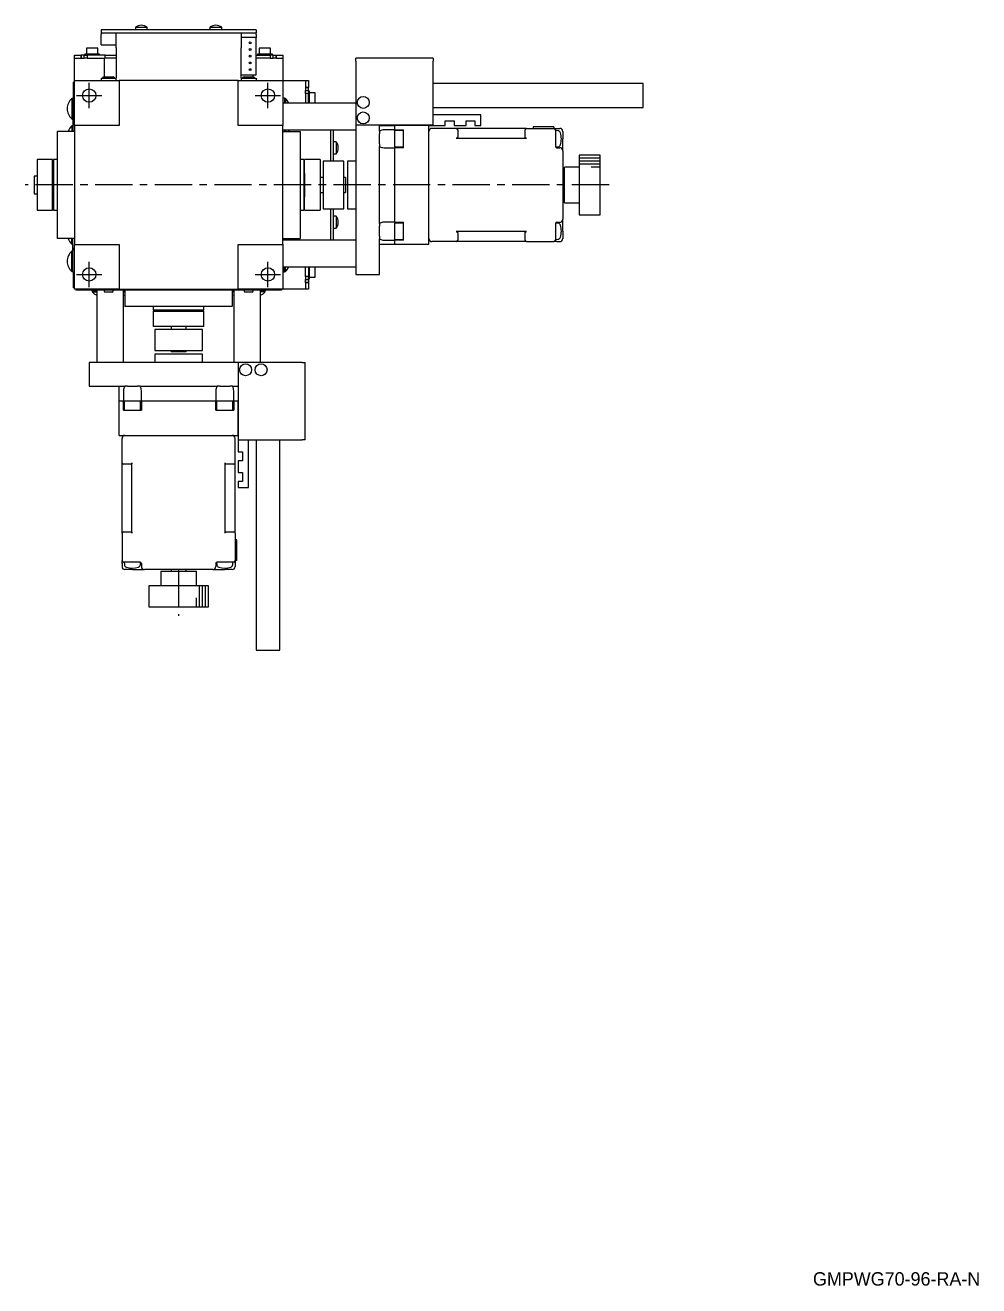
# Model space of a CAD drawing. Extents: x 118 to 837, y 27 to 540.
# Drawn here: x 517.3 to 837.4, y 26.9 to 449.8 of the extents above; entities that cross this region are included whole.
import ezdxf

# ---------------------------------------------------------------- set-up
doc = ezdxf.new("R2010")
doc.units = 0
doc.header["$LTSCALE"] = 10
doc.linetypes.add('CENTER', pattern=[2, 1.25, -0.25, 0.25, -0.25])
for name, color, linetype in [('1', 7, 'CONTINUOUS'), ('11', 7, 'CONTINUOUS'), ('2', 7, 'CONTINUOUS')]:
    doc.layers.add(name, color=color, linetype=linetype)
doc.styles.get("Standard").update_dxf_attribs({"font": 'FG教科書体NT-M'})

msp = doc.modelspace()

# ---------------------------------------------------------------- linework, layer by layer
at = {"layer": '1', "color": 7, "linetype": 'CONTINUOUS'}
for p, q in [((554.250001, 449.097998), (558.250001, 449.097998)), ((554.250001, 449.097998), (554.250001, 448.199999)), ((558.250001, 448.199999), (558.250001, 449.097998)), ((579.250001, 449.097998), (583.250001, 449.097998)), ((579.250001, 449.097998), (579.250001, 448.199999)), ((583.250001, 448.199999), (583.250001, 449.097998)), ((542.750001, 448.199999), (542.750001, 447.199999)), ((594.750001, 448.199999), (542.750001, 448.199999)), ((542.750001, 447.199999), (547.750001, 447.199999)), ((542.750001, 447.199999), (542.750001, 446.699999)), ((542.750001, 443.199999), (542.750001, 446.699999)), ((547.750001, 447.199999), (589.750001, 447.199999)), ((547.750001, 446.622617), (547.750001, 447.199999)), ((547.750001, 442.600923), (547.750001, 446.622617)), ((589.750001, 447.199999), (589.750001, 446.622617)), ((589.750001, 447.199999), (594.750001, 447.199999)), ((589.750001, 446.622617), (589.750001, 442.600923)), ((594.750001, 445.649999), (589.750001, 445.649999)), ((594.750001, 448.199999), (594.750001, 447.199999)), ((594.750001, 446.699999), (594.750001, 447.199999)), ((594.750001, 446.699999), (594.750001, 445.649999)), ((594.750001, 433.149999), (594.750001, 445.649999)), ((533.750001, 438.799999), (533.750001, 439.799999)), ((533.750001, 439.799999), (536.050001, 439.799999)), ((536.050001, 439.799999), (536.050001, 438.799999)), ((537.050001, 439.799999), (536.050001, 439.799999)), ((536.050001, 438.799999), (536.050001, 439.799999)), ((537.050001, 438.799999), (537.050001, 439.799999)), ((537.050001, 439.799999), (538.050001, 439.799999)), ((542.250001, 440.099999), (537.250001, 440.099999)), ((537.250001, 440.099999), (537.250001, 439.799999)), ((539.750001, 442.099999), (537.850001, 442.099999)), ((537.850001, 442.099999), (537.850001, 440.099999)), ((538.050001, 439.799999), (538.050001, 438.799999)), ((539.750001, 439.799999), (538.050001, 439.799999)), ((541.650001, 442.099999), (539.750001, 442.099999)), ((544.050001, 439.799999), (539.750001, 439.799999)), ((541.650001, 440.099999), (541.650001, 442.099999)), ((542.250001, 439.799999), (542.250001, 440.099999)), ((542.750001, 443.199999), (547.750001, 443.199999)), ((544.050001, 438.799999), (544.050001, 439.799999)), ((544.050001, 439.799999), (547.750001, 439.799999)), ((547.750001, 442.178304), (547.750001, 442.600923)), ((547.750001, 442.178304), (547.750001, 432.199999)), ((589.750001, 442.600923), (589.750001, 442.178304)), ((589.750001, 432.199999), (589.750001, 442.178304)), ((594.750001, 439.799999), (597.750001, 439.799999)), ((600.250001, 440.099999), (595.250001, 440.099999)), ((595.250001, 440.099999), (595.250001, 439.799999)), ((597.750001, 442.099999), (595.850001, 442.099999)), ((595.850001, 442.099999), (595.850001, 440.099999)), ((599.650001, 442.099999), (597.750001, 442.099999)), ((597.750001, 439.799999), (599.450001, 439.799999)), ((599.450001, 439.799999), (599.450001, 438.799999)), ((600.450001, 439.799999), (599.450001, 439.799999)), ((599.650001, 440.099999), (599.650001, 442.099999)), ((600.250001, 439.799999), (600.250001, 440.099999)), ((600.450001, 438.799999), (600.450001, 439.799999)), ((600.450001, 439.799999), (601.450001, 439.799999)), ((601.450001, 439.799999), (601.450001, 438.799999)), ((601.450001, 438.799999), (601.450001, 439.799999)), ((601.450001, 439.799999), (603.750001, 439.799999)), ((603.750001, 439.799999), (603.750001, 438.799999)), ((533.750001, 438.799999), (536.050001, 438.799999)), ((533.750001, 431.199999), (533.750001, 438.799999)), ((536.050001, 438.799999), (537.050001, 438.799999)), ((538.050001, 438.799999), (537.050001, 438.799999)), ((538.050001, 438.799999), (543.750001, 438.799999)), ((543.750001, 438.799999), (543.750001, 432.499999)), ((547.750001, 438.799999), (544.050001, 438.799999)), ((599.450001, 438.799999), (594.750001, 438.799999)), ((599.450001, 438.799999), (600.450001, 438.799999)), ((601.450001, 438.799999), (600.450001, 438.799999)), ((601.450001, 438.799999), (603.750001, 438.799999)), ((603.750001, 438.799999), (603.750001, 431.199999)), ((654.250001, 438.699999), (628.250001, 438.699999)), ((628.250001, 437.699999), (628.250001, 438.699999)), ((628.250001, 437.699999), (628.250001, 416.299999)), ((654.250001, 438.699999), (654.250001, 437.699999)), ((654.250001, 416.299999), (654.250001, 437.699999)), ((542.750001, 431.999999), (542.750001, 431.199999)), ((542.750001, 431.999999), (543.750001, 431.999999)), ((543.750001, 432.499999), (543.250001, 432.211324)), ((543.252784, 432.211324), (543.250001, 432.211324)), ((543.250001, 432.211324), (543.250001, 431.999999)), ((547.250001, 432.211324), (543.252784, 432.211324)), ((543.750001, 432.499999), (546.750001, 432.499999)), ((543.750001, 431.999999), (547.750001, 431.999999)), ((547.250001, 432.211324), (546.750001, 432.499999)), ((547.250001, 431.999999), (547.250001, 432.211324)), ((547.750001, 431.220203), (547.750001, 432.199999)), ((589.750001, 433.149999), (594.750001, 433.149999)), ((589.750001, 432.199999), (589.750001, 431.220203)), ((589.750001, 431.999999), (593.750001, 431.999999)), ((590.750001, 432.499999), (590.250001, 432.211324)), ((590.252784, 432.211324), (590.250001, 432.211324)), ((590.250001, 432.211324), (590.250001, 431.999999)), ((594.250001, 432.211324), (590.252784, 432.211324)), ((590.750001, 432.499999), (593.750001, 432.499999)), ((593.750001, 432.499999), (593.750001, 433.149999)), ((594.250001, 432.211324), (593.750001, 432.499999)), ((593.750001, 431.999999), (594.750001, 431.999999)), ((594.250001, 431.999999), (594.250001, 432.211324)), ((594.750001, 431.999999), (594.750001, 431.199999)), ((533.750001, 430.699999), (533.450001, 430.699999)), ((533.450001, 428.699999), (533.450001, 430.699999)), ((533.450001, 425.300004), (533.450001, 428.699999)), ((533.750001, 416.199999), (533.750001, 431.199999)), ((533.750001, 431.199999), (548.750001, 431.199999)), ((543.150001, 431.199999), (543.750001, 431.220203)), ((543.750001, 431.220203), (547.750001, 431.220203)), ((548.750001, 431.199999), (548.750001, 416.199999)), ((588.750001, 431.199999), (548.750001, 431.199999)), ((588.750001, 416.199999), (588.750001, 431.199999)), ((588.750001, 431.199999), (603.750001, 431.199999)), ((589.750001, 431.220203), (593.750001, 431.220203)), ((593.750001, 431.220203), (594.350001, 431.199999)), ((603.750001, 431.199999), (611.350001, 431.199999)), ((603.750001, 431.199999), (603.750001, 416.199999)), ((611.350001, 431.199999), (611.350001, 428.899999)), ((611.350001, 431.199999), (612.350001, 431.199999)), ((612.350001, 428.899999), (611.350001, 428.899999)), ((611.350001, 428.899999), (611.350001, 427.899999)), ((611.350001, 428.899999), (612.350001, 428.899999)), ((611.350001, 427.899999), (612.350001, 427.899999)), ((611.350001, 426.899999), (611.350001, 427.899999)), ((612.350001, 431.199999), (612.350001, 428.899999)), ((612.350001, 427.899999), (612.350001, 428.899999)), ((612.350001, 427.899999), (612.350001, 426.899999)), ((612.650001, 427.699999), (612.350001, 427.699999)), ((612.650001, 423.699999), (612.650001, 427.699999)), ((614.650001, 427.099999), (612.650001, 427.099999)), ((614.650001, 425.199999), (614.650001, 427.099999)), ((724.749999, 430.199999), (654.250001, 430.199999)), ((724.749999, 422.199999), (724.749999, 430.199999)), ((532.907388, 425.249998), (532.907388, 421.799998)), ((533.250002, 425.249998), (532.907388, 425.249998)), ((533.250002, 425.300004), (533.250002, 421.800004)), ((533.750002, 425.300004), (533.250002, 425.300004)), ((604.25, 425.300004), (603.75, 425.300004)), ((628.250001, 423.699999), (603.750001, 423.699999)), ((604.25, 425.300004), (604.25, 423.699999)), ((604.592614, 425.249998), (604.25, 425.249998)), ((604.592614, 425.249998), (604.592614, 423.699999)), ((612.350001, 426.899999), (611.350001, 426.899999)), ((611.350001, 426.899999), (611.350001, 423.699999)), ((612.350001, 425.199999), (612.350001, 426.899999)), ((612.350001, 423.699999), (612.350001, 425.199999)), ((614.650001, 423.699999), (614.650001, 425.199999)), ((532.907388, 421.799998), (532.907388, 418.349998)), ((533.250002, 421.800004), (533.250002, 418.800004)), ((533.250002, 418.800004), (533.250002, 417.800004)), ((654.250001, 422.199999), (724.749999, 422.199999)), ((670.250001, 419.699999), (654.250001, 419.699999)), ((670.250001, 416.199999), (670.250001, 419.699999)), ((532.907388, 418.349998), (533.250002, 418.349998)), ((532.907388, 416.049998), (532.907388, 414.199999)), ((533.250002, 416.049998), (532.907388, 416.049998)), ((533.100001, 418.199999), (533.200001, 418.199999)), ((533.250002, 417.800004), (533.750001, 417.800004)), ((533.250002, 417.800004), (533.250002, 417.500004)), ((533.750002, 417.500004), (533.250002, 417.500004)), ((533.250002, 417.500004), (533.250002, 416.500004)), ((533.250002, 416.500004), (533.250002, 414.199999)), ((548.750001, 416.199999), (533.750001, 416.199999)), ((533.750001, 416.199999), (533.750001, 376.199999)), ((603.750001, 416.199999), (588.750001, 416.199999)), ((603.750001, 376.199999), (603.750001, 416.199999)), ((603.750001, 414.699999), (628.250001, 414.699999)), ((604.25, 414.699999), (604.25, 414.199999)), ((604.592614, 414.699999), (604.592614, 414.199999)), ((619.750001, 414.699999), (619.750001, 404.199999)), ((620.750001, 404.199999), (620.750001, 414.699999)), ((654.250001, 416.299999), (628.250001, 416.299999)), ((628.250001, 416.299999), (628.250001, 366.199999)), ((636.250001, 416.199999), (636.250001, 416.299999)), ((636.250001, 414.298075), (636.250001, 416.199999)), ((636.250001, 416.199999), (641.250001, 416.199999)), ((641.250001, 414.699999), (637.750001, 414.699999)), ((641.250001, 416.199999), (641.250001, 414.699999)), ((652.750001, 416.199999), (641.250001, 416.199999)), ((641.250001, 414.699999), (644.250001, 414.699999)), ((641.250001, 414.449999), (641.250001, 408.949999)), ((644.250001, 414.449999), (641.250001, 414.449999)), ((642.250001, 416.199999), (642.250001, 416.299999)), ((644.250001, 408.699999), (644.250001, 414.699999)), ((652.750001, 376.199999), (652.750001, 416.199999)), ((652.750001, 416.199999), (658.250001, 416.199999)), ((661.950001, 415.199999), (653.750001, 415.199999)), ((658.250001, 417.699999), (661.250001, 417.699999)), ((658.250001, 416.199999), (658.250001, 417.699999)), ((661.250001, 417.699999), (661.250001, 416.199999)), ((661.250001, 416.199999), (665.250001, 416.199999)), ((685.550001, 415.199999), (661.950001, 415.199999)), ((662.450001, 414.699999), (662.450001, 413.199999)), ((665.250001, 417.699999), (668.250001, 417.699999)), ((665.250001, 416.199999), (665.250001, 417.699999)), ((668.250001, 417.699999), (668.250001, 416.199999)), ((668.250001, 416.199999), (670.250001, 416.199999)), ((685.050001, 413.199999), (685.050001, 414.699999)), ((685.550001, 415.199999), (694.750001, 415.199999)), ((687.750001, 415.699999), (687.750001, 415.199999)), ((694.750001, 415.699999), (687.750001, 415.699999)), ((694.750001, 415.699999), (694.750001, 415.199999)), ((694.750001, 415.199999), (695.750001, 415.199999)), ((695.250001, 414.699999), (695.250001, 413.199999)), ((696.053725, 414.407878), (695.250001, 414.449999)), ((695.750001, 415.199999), (696.750001, 415.199999)), ((533.750001, 414.199999), (527.950001, 414.199999)), ((527.950001, 414.199999), (527.950001, 378.199999)), ((603.750001, 414.199999), (609.550001, 414.199999)), ((609.550001, 414.199999), (609.550001, 378.199999)), ((621.648, 410.699999), (620.750001, 410.699999)), ((621.648, 410.699999), (621.648, 406.699999)), ((636.250001, 414.298075), (636.250001, 413.358311)), ((636.250001, 410.041687), (636.250001, 413.358311)), ((661.974535, 411.848834), (661.950001, 411.848231)), ((685.550001, 411.848231), (661.950001, 411.848231)), ((661.99901, 411.850639), (661.974535, 411.848834)), ((662.023366, 411.853643), (661.99901, 411.850639)), ((662.047546, 411.857839), (662.023366, 411.853643)), ((662.071491, 411.863216), (662.047546, 411.857839)), ((662.095143, 411.869761), (662.071491, 411.863216)), ((662.118446, 411.877459), (662.095143, 411.869761)), ((662.141343, 411.886292), (662.118446, 411.877459)), ((662.163779, 411.896237), (662.141343, 411.886292)), ((662.185699, 411.907271), (662.163779, 411.896237)), ((662.207052, 411.919367), (662.185699, 411.907271)), ((662.227786, 411.932496), (662.207052, 411.919367)), ((662.247851, 411.946628), (662.227786, 411.932496)), ((662.267198, 411.961726), (662.247851, 411.946628)), ((662.285781, 411.977756), (662.267198, 411.961726)), ((662.303554, 411.994678), (662.285781, 411.977756)), ((662.320477, 412.012452), (662.303554, 411.994678)), ((662.336506, 412.031035), (662.320477, 412.012452)), ((662.351605, 412.050382), (662.336506, 412.031035)), ((662.365736, 412.070446), (662.351605, 412.050382)), ((662.378865, 412.09118), (662.365736, 412.070446)), ((662.390962, 412.112533), (662.378865, 412.09118)), ((662.401996, 412.134454), (662.390962, 412.112533)), ((662.411941, 412.15689), (662.401996, 412.134454)), ((662.420773, 412.179786), (662.411941, 412.15689)), ((662.428471, 412.203089), (662.420773, 412.179786)), ((662.435017, 412.226741), (662.428471, 412.203089)), ((662.440394, 412.250686), (662.435017, 412.226741)), ((662.444589, 412.274866), (662.440394, 412.250686)), ((662.447593, 412.299223), (662.444589, 412.274866)), ((662.449399, 412.323697), (662.447593, 412.299223)), ((662.450001, 412.348231), (662.449399, 412.323697)), ((662.450001, 413.199999), (662.450001, 412.348231)), ((685.050001, 412.348231), (685.050001, 413.199999)), ((685.050603, 412.323697), (685.050001, 412.348231)), ((685.052409, 412.299223), (685.050603, 412.323697)), ((685.055413, 412.274866), (685.052409, 412.299223)), ((685.059608, 412.250686), (685.055413, 412.274866)), ((685.064985, 412.226741), (685.059608, 412.250686)), ((685.071531, 412.203089), (685.064985, 412.226741)), ((685.079229, 412.179786), (685.071531, 412.203089)), ((685.088061, 412.15689), (685.079229, 412.179786)), ((685.098006, 412.134454), (685.088061, 412.15689)), ((685.10904, 412.112533), (685.098006, 412.134454)), ((685.121137, 412.09118), (685.10904, 412.112533)), ((685.134266, 412.070446), (685.121137, 412.09118)), ((685.148397, 412.050382), (685.134266, 412.070446)), ((685.163496, 412.031035), (685.148397, 412.050382)), ((685.179525, 412.012452), (685.163496, 412.031035)), ((685.196448, 411.994678), (685.179525, 412.012452)), ((685.214222, 411.977756), (685.196448, 411.994678)), ((685.232804, 411.961726), (685.214222, 411.977756)), ((685.252151, 411.946628), (685.232804, 411.961726)), ((685.272216, 411.932496), (685.252151, 411.946628)), ((685.29295, 411.919367), (685.272216, 411.932496)), ((685.314303, 411.907271), (685.29295, 411.919367)), ((685.336223, 411.896237), (685.314303, 411.907271)), ((685.358659, 411.886292), (685.336223, 411.896237)), ((685.381556, 411.877459), (685.358659, 411.886292)), ((685.404859, 411.869761), (685.381556, 411.877459)), ((685.428511, 411.863216), (685.404859, 411.869761)), ((685.452456, 411.857839), (685.428511, 411.863216)), ((685.476636, 411.853643), (685.452456, 411.857839)), ((685.500992, 411.850639), (685.476636, 411.853643)), ((685.525467, 411.848834), (685.500992, 411.850639)), ((685.550001, 411.848231), (685.525467, 411.848834)), ((695.250001, 413.199999), (695.250001, 409.114213)), ((697.750001, 414.199999), (697.750001, 411.699999)), ((697.750001, 407.699999), (697.750001, 411.699999)), ((620.750001, 406.699999), (621.648, 406.699999)), ((636.250001, 410.041687), (636.250001, 409.101923)), ((636.250001, 383.298075), (636.250001, 409.101923)), ((637.750001, 408.699999), (641.250001, 408.699999)), ((641.250001, 408.949999), (644.250001, 408.949999)), ((641.250001, 408.699999), (641.250001, 383.699999)), ((644.250001, 408.699999), (641.250001, 408.699999)), ((695.315038, 408.953407), (696.053725, 408.99212)), ((695.750001, 408.699999), (696.750001, 408.699999)), ((697.750001, 407.699999), (697.750001, 384.699999)), ((703.250001, 406.199999), (703.250001, 396.199999)), ((710.250001, 406.199999), (703.250001, 406.199999)), ((710.250001, 396.199999), (710.250001, 406.199999)), ((521.250001, 404.699999), (521.250001, 387.699999)), ((526.450001, 404.699999), (521.250001, 404.699999)), ((526.450001, 387.699999), (526.450001, 404.699999)), ((526.450001, 400.149999), (526.450001, 404.699999)), ((526.750001, 404.699999), (526.750001, 387.699999)), ((527.950001, 404.699999), (526.750001, 404.699999)), ((610.750001, 404.699999), (609.550001, 404.699999)), ((610.750001, 404.699999), (610.750001, 387.699999)), ((611.050001, 400.149999), (611.050001, 404.699999)), ((611.050001, 387.699999), (611.050001, 404.699999)), ((616.250001, 404.699999), (611.050001, 404.699999)), ((616.250001, 404.699999), (616.250001, 387.699999)), ((617.250001, 404.199999), (617.250001, 388.199999)), ((624.250001, 404.199999), (617.250001, 404.199999)), ((624.250001, 388.199999), (624.250001, 404.199999)), ((625.500001, 404.199999), (625.500001, 388.199999)), ((628.250001, 404.199999), (625.500001, 404.199999)), ((698.250001, 396.199999), (698.250001, 402.199999)), ((703.250001, 402.199999), (698.250001, 402.199999)), ((520.250001, 399.199999), (520.250001, 393.199999)), ((520.250001, 399.199999), (520.250001, 398.824999)), ((521.250001, 399.199999), (520.250001, 399.199999)), ((526.450001, 399.199994), (526.450001, 400.149999)), ((526.450001, 400.149999), (526.450001, 392.249999)), ((526.750001, 400.149999), (526.450001, 400.149999)), ((611.050001, 400.149999), (610.750001, 400.149999)), ((611.050001, 399.199994), (611.050001, 400.149999)), ((611.050001, 400.149999), (611.050001, 392.249999)), ((617.250001, 398.699999), (616.250001, 398.699999)), ((624.750001, 398.699999), (624.250001, 398.699999)), ((624.750001, 398.699999), (624.750001, 393.699999)), ((698.250001, 398.699999), (697.750001, 398.699999)), ((520.250001, 393.574999), (520.250001, 393.199999)), ((616.250001, 393.699999), (617.250001, 393.699999)), ((624.250001, 393.699999), (624.750001, 393.699999)), ((697.750001, 393.699999), (698.250001, 393.699999)), ((698.250001, 390.199999), (698.250001, 396.199999)), ((703.250001, 396.199999), (703.250001, 386.199999)), ((710.250001, 386.199999), (710.250001, 396.199999)), ((520.250001, 393.199999), (521.250001, 393.199999)), ((526.450001, 392.249999), (526.450001, 393.200004)), ((526.450001, 387.699999), (526.450001, 392.249999)), ((526.450001, 392.249999), (526.750001, 392.249999)), ((610.750001, 392.249999), (611.050001, 392.249999)), ((611.050001, 392.249999), (611.050001, 393.200004)), ((611.050001, 387.699999), (611.050001, 392.249999)), ((698.250001, 390.199999), (703.250001, 390.199999)), ((521.250001, 387.699999), (526.450001, 387.699999)), ((526.750001, 387.699999), (527.950001, 387.699999)), ((609.550001, 387.699999), (610.750001, 387.699999)), ((611.050001, 387.699999), (616.250001, 387.699999)), ((617.250001, 388.199999), (624.250001, 388.199999)), ((619.750001, 388.199999), (619.750001, 377.699999)), ((620.750001, 377.699999), (620.750001, 388.199999)), ((621.648, 385.699999), (620.750001, 385.699999)), ((621.648, 385.699999), (621.648, 381.699999)), ((625.500001, 388.199999), (628.250001, 388.199999)), ((703.250001, 386.199999), (710.250001, 386.199999)), ((620.750001, 381.699999), (621.648, 381.699999)), ((636.250001, 383.298075), (636.250001, 382.358311)), ((636.250001, 379.041687), (636.250001, 382.358311)), ((641.250001, 383.699999), (637.750001, 383.699999)), ((641.250001, 383.699999), (644.250001, 383.699999)), ((641.250001, 383.449999), (641.250001, 377.949999)), ((644.250001, 383.449999), (641.250001, 383.449999)), ((644.250001, 377.699999), (644.250001, 383.699999)), ((695.250001, 383.285785), (695.250001, 379.199999)), ((696.053725, 383.407878), (695.315038, 383.446591)), ((695.750001, 383.699999), (696.750001, 383.699999)), ((697.750001, 380.699999), (697.750001, 384.699999)), ((697.750001, 380.699999), (697.750001, 378.199999)), ((533.750001, 378.199999), (527.950001, 378.199999)), ((532.907388, 376.350001), (532.907388, 378.199999)), ((533.250002, 375.899994), (533.250002, 378.199999)), ((603.750001, 378.199999), (609.550001, 378.199999)), ((628.250001, 377.699999), (603.750001, 377.699999)), ((604.25, 377.699999), (604.25, 378.199999)), ((604.592614, 377.699999), (604.592614, 378.199999)), ((636.250001, 379.041687), (636.250001, 378.101923)), ((636.250001, 376.199999), (636.250001, 378.101923)), ((637.750001, 377.699999), (641.250001, 377.699999)), ((641.250001, 377.949999), (644.250001, 377.949999)), ((641.250001, 377.699999), (641.250001, 376.199999)), ((644.250001, 377.699999), (641.250001, 377.699999)), ((661.950001, 377.199999), (653.750001, 377.199999)), ((685.550001, 380.551767), (661.950001, 380.551767)), ((661.950001, 380.551767), (661.974535, 380.551164)), ((685.550001, 377.199999), (661.950001, 377.199999)), ((661.974535, 380.551164), (661.99901, 380.549359)), ((661.99901, 380.549359), (662.023366, 380.546355)), ((662.023366, 380.546355), (662.047546, 380.542159)), ((662.047546, 380.542159), (662.071491, 380.536782)), ((662.071491, 380.536782), (662.095143, 380.530237)), ((662.095143, 380.530237), (662.118446, 380.522539)), ((662.118446, 380.522539), (662.141343, 380.513707)), ((662.141343, 380.513707), (662.163779, 380.503761)), ((662.163779, 380.503761), (662.185699, 380.492727)), ((662.185699, 380.492727), (662.207052, 380.480631)), ((662.207052, 380.480631), (662.227786, 380.467502)), ((662.227786, 380.467502), (662.247851, 380.453371)), ((662.247851, 380.453371), (662.267198, 380.438272)), ((662.267198, 380.438272), (662.285781, 380.422242)), ((662.285781, 380.422242), (662.303554, 380.40532)), ((662.303554, 380.40532), (662.320477, 380.387546)), ((662.320477, 380.387546), (662.336506, 380.368963)), ((662.336506, 380.368963), (662.351605, 380.349616)), ((662.351605, 380.349616), (662.365736, 380.329552)), ((662.365736, 380.329552), (662.378865, 380.308818)), ((662.378865, 380.308818), (662.390962, 380.287465)), ((662.390962, 380.287465), (662.401996, 380.265544)), ((662.401996, 380.265544), (662.411941, 380.243108)), ((662.411941, 380.243108), (662.420773, 380.220212)), ((662.420773, 380.220212), (662.428471, 380.196909)), ((662.428471, 380.196909), (662.435017, 380.173257)), ((662.435017, 380.173257), (662.440394, 380.149312)), ((662.440394, 380.149312), (662.444589, 380.125132)), ((662.444589, 380.125132), (662.447593, 380.100775)), ((662.447593, 380.100775), (662.449399, 380.076301)), ((662.449399, 380.076301), (662.450001, 380.051767)), ((662.450001, 380.051767), (662.450001, 379.199999)), ((662.450001, 379.199999), (662.450001, 377.699999)), ((685.050001, 380.051767), (685.050603, 380.076301)), ((685.050001, 379.199999), (685.050001, 380.051767)), ((685.050001, 377.699999), (685.050001, 379.199999)), ((685.050603, 380.076301), (685.052409, 380.100775)), ((685.052409, 380.100775), (685.055413, 380.125132)), ((685.055413, 380.125132), (685.059608, 380.149312)), ((685.059608, 380.149312), (685.064985, 380.173257)), ((685.064985, 380.173257), (685.071531, 380.196909)), ((685.071531, 380.196909), (685.079229, 380.220212)), ((685.079229, 380.220212), (685.088061, 380.243108)), ((685.088061, 380.243108), (685.098006, 380.265544)), ((685.098006, 380.265544), (685.10904, 380.287465)), ((685.10904, 380.287465), (685.121137, 380.308818)), ((685.121137, 380.308818), (685.134266, 380.329552)), ((685.134266, 380.329552), (685.148397, 380.349616)), ((685.148397, 380.349616), (685.163496, 380.368963)), ((685.163496, 380.368963), (685.179525, 380.387546)), ((685.179525, 380.387546), (685.196448, 380.40532)), ((685.196448, 380.40532), (685.214222, 380.422242)), ((685.214222, 380.422242), (685.232804, 380.438272)), ((685.232804, 380.438272), (685.252151, 380.453371)), ((685.252151, 380.453371), (685.272216, 380.467502)), ((685.272216, 380.467502), (685.29295, 380.480631)), ((685.29295, 380.480631), (685.314303, 380.492727)), ((685.314303, 380.492727), (685.336223, 380.503761)), ((685.336223, 380.503761), (685.358659, 380.513707)), ((685.358659, 380.513707), (685.381556, 380.522539)), ((685.381556, 380.522539), (685.404859, 380.530237)), ((685.404859, 380.530237), (685.428511, 380.536782)), ((685.428511, 380.536782), (685.452456, 380.542159)), ((685.452456, 380.542159), (685.476636, 380.546355)), ((685.476636, 380.546355), (685.500992, 380.549359)), ((685.500992, 380.549359), (685.525467, 380.551164)), ((685.525467, 380.551164), (685.550001, 380.551767)), ((685.550001, 377.199999), (694.750001, 377.199999)), ((695.750001, 377.199999), (694.750001, 377.199999)), ((695.250001, 379.199999), (695.250001, 377.699999)), ((695.250001, 377.949999), (696.053725, 377.99212)), ((695.750001, 377.199999), (696.750001, 377.199999)), ((532.907388, 376.350001), (533.250002, 376.350001)), ((532.907388, 370.600001), (532.907388, 374.050001)), ((533.250002, 374.050001), (532.907388, 374.050001)), ((533.200001, 374.199999), (533.100001, 374.199999)), ((533.250002, 374.899994), (533.250002, 375.899994)), ((533.250002, 374.599994), (533.250002, 374.899994)), ((533.750002, 374.899994), (533.250002, 374.899994)), ((533.250002, 373.599994), (533.250002, 374.599994)), ((533.250002, 374.599994), (533.750002, 374.599994)), ((533.250002, 370.599994), (533.250002, 373.599994)), ((533.750001, 361.199999), (533.750001, 376.199999)), ((533.750001, 376.199999), (548.750001, 376.199999)), ((548.750001, 376.199999), (548.750001, 361.199999)), ((588.750001, 361.199999), (588.750001, 376.199999)), ((588.750001, 376.199999), (603.750001, 376.199999)), ((603.750001, 376.199999), (603.750001, 361.199999)), ((641.250001, 376.199999), (636.250001, 376.199999)), ((636.250001, 366.199999), (636.250001, 376.199999)), ((652.750001, 376.199999), (641.250001, 376.199999)), ((532.907388, 367.150001), (532.907388, 370.600001)), ((533.250002, 367.099994), (533.250002, 370.599994)), ((603.750001, 368.699999), (628.250001, 368.699999)), ((604.25, 367.099994), (604.25, 368.699999)), ((604.592614, 367.150001), (604.592614, 368.699999)), ((611.350001, 365.499999), (611.350001, 368.699999)), ((612.350001, 368.699999), (612.350001, 367.199999)), ((612.650001, 364.699999), (612.650001, 368.699999)), ((614.650001, 367.199999), (614.650001, 368.699999)), ((532.907388, 367.150001), (533.250002, 367.150001)), ((533.250002, 367.099994), (533.750002, 367.099994)), ((533.450001, 363.699999), (533.450001, 367.099994)), ((533.450001, 361.699999), (533.450001, 363.699999)), ((603.75, 367.099994), (604.25, 367.099994)), ((604.25, 367.150001), (604.592614, 367.150001)), ((612.350001, 365.499999), (611.350001, 365.499999)), ((611.350001, 365.499999), (611.350001, 364.499999)), ((611.350001, 364.499999), (612.350001, 364.499999)), ((611.350001, 363.499999), (611.350001, 364.499999)), ((612.350001, 367.199999), (612.350001, 365.499999)), ((612.350001, 364.499999), (612.350001, 365.499999)), ((612.350001, 364.699999), (612.650001, 364.699999)), ((612.350001, 364.499999), (612.350001, 363.499999)), ((612.650001, 365.299999), (614.650001, 365.299999)), ((614.650001, 365.299999), (614.650001, 367.199999)), ((628.250001, 366.199999), (636.250001, 366.199999)), ((533.750001, 361.699999), (533.450001, 361.699999)), ((548.750001, 361.199999), (533.750001, 361.199999)), ((534.250001, 361.199999), (534.250001, 360.899999)), ((536.250001, 360.899999), (534.250001, 360.899999)), ((601.250001, 360.899999), (536.250001, 360.899999)), ((539.649996, 360.899999), (539.649996, 360.7)), ((539.649996, 360.7), (541.250001, 360.7)), ((539.7, 360.7), (539.7, 360.357386)), ((539.7, 360.357386), (541.250001, 360.357386)), ((541.250001, 360.899999), (541.250001, 336.699999)), ((543.750001, 360.649999), (543.750001, 360.549999)), ((546.500001, 360.299999), (544.000001, 360.299999)), ((544.006127, 360.299999), (544.000001, 360.299999)), ((546.500001, 360.299999), (544.006127, 360.299999)), ((546.750001, 360.549999), (546.750001, 360.649999)), ((548.750001, 361.199999), (588.750001, 361.199999)), ((550.250001, 336.699999), (550.250001, 360.899999)), ((550.250001, 360.7), (550.750001, 360.7)), ((550.250001, 360.357386), (550.750001, 360.357386)), ((550.750001, 360.899999), (550.750001, 355.399999)), ((586.750001, 360.899999), (586.750001, 355.399999)), ((587.250001, 360.7), (586.750001, 360.7)), ((587.250001, 360.357386), (586.750001, 360.357386)), ((587.250001, 360.899999), (587.250001, 336.699999)), ((603.750001, 361.199999), (588.750001, 361.199999)), ((590.750001, 360.649999), (590.750001, 360.549999)), ((593.500001, 360.299999), (591.000001, 360.299999)), ((591.006127, 360.299999), (591.000001, 360.299999)), ((593.500001, 360.299999), (591.006127, 360.299999)), ((593.750001, 360.549999), (593.750001, 360.649999)), ((596.250001, 336.699999), (596.250001, 360.899999)), ((597.850006, 360.7), (596.250001, 360.7)), ((597.800002, 360.357386), (596.250001, 360.357386)), ((597.800002, 360.357386), (597.800002, 360.7)), ((597.850006, 360.7), (597.850006, 360.899999)), ((603.250001, 360.899999), (601.250001, 360.899999)), ((603.250001, 361.199999), (603.250001, 360.899999)), ((611.350001, 361.199999), (603.750001, 361.199999)), ((612.350001, 363.499999), (611.350001, 363.499999)), ((611.350001, 363.499999), (612.350001, 363.499999)), ((611.350001, 363.499999), (611.350001, 361.199999)), ((612.350001, 361.199999), (611.350001, 361.199999)), ((612.350001, 363.499999), (612.350001, 361.199999)), ((586.750001, 355.399999), (550.750001, 355.399999)), ((560.250001, 355.399999), (560.250001, 354.199999)), ((577.250001, 354.199999), (577.250001, 355.399999)), ((577.250001, 354.199999), (560.250001, 354.199999)), ((560.250001, 353.899999), (564.800001, 353.899999)), ((560.250001, 353.899999), (577.250001, 353.899999)), ((560.250001, 353.899999), (560.250001, 348.699999)), ((564.800001, 354.199999), (564.800001, 353.899999)), ((564.800001, 353.899999), (565.750006, 353.899999)), ((572.700001, 353.899999), (564.800001, 353.899999)), ((571.749996, 353.899999), (572.700001, 353.899999)), ((572.700001, 353.899999), (572.700001, 354.199999)), ((572.700001, 353.899999), (577.250001, 353.899999)), ((577.250001, 348.699999), (577.250001, 353.899999)), ((577.250001, 348.699999), (560.250001, 348.699999)), ((576.750001, 347.699999), (560.750001, 347.699999)), ((560.750001, 347.699999), (560.750001, 340.699999)), ((566.250001, 348.699999), (566.250001, 347.699999)), ((571.250001, 347.699999), (571.250001, 348.699999)), ((576.750001, 340.699999), (576.750001, 347.699999)), ((560.750001, 340.699999), (576.750001, 340.699999)), ((576.750001, 339.449999), (560.750001, 339.449999)), ((560.750001, 339.449999), (560.750001, 336.699999)), ((566.250001, 340.699999), (566.250001, 340.199999)), ((571.250001, 340.199999), (566.250001, 340.199999)), ((571.250001, 340.199999), (571.250001, 340.699999)), ((576.750001, 336.699999), (576.750001, 339.449999)), ((538.750001, 336.699999), (538.750001, 328.699999)), ((588.850001, 336.699999), (538.750001, 336.699999)), ((588.850001, 310.699999), (588.850001, 336.699999)), ((610.250001, 336.699999), (588.850001, 336.699999)), ((610.250001, 336.699999), (611.250001, 336.699999)), ((611.250001, 310.699999), (611.250001, 336.699999)), ((538.750001, 328.699999), (548.750001, 328.699999)), ((548.750001, 328.699999), (550.651925, 328.699999)), ((548.750001, 323.699999), (548.750001, 328.699999)), ((550.250001, 327.199999), (550.250001, 323.699999)), ((551.591689, 328.699999), (550.651925, 328.699999)), ((551.591689, 328.699999), (554.908313, 328.699999)), ((555.848077, 328.699999), (554.908313, 328.699999)), ((555.848077, 328.699999), (581.651925, 328.699999)), ((556.250001, 323.699999), (556.250001, 327.199999)), ((581.250001, 327.199999), (581.250001, 323.699999)), ((582.591689, 328.699999), (581.651925, 328.699999)), ((582.591689, 328.699999), (585.908313, 328.699999)), ((586.848077, 328.699999), (585.908313, 328.699999)), ((586.848077, 328.699999), (588.750001, 328.699999)), ((587.250001, 323.699999), (587.250001, 327.199999)), ((588.750001, 328.699999), (588.750001, 323.699999)), ((588.750001, 328.699999), (588.850001, 328.699999)), ((550.250001, 323.699999), (548.750001, 323.699999)), ((548.750001, 312.199999), (548.750001, 323.699999)), ((550.250001, 320.699999), (550.250001, 323.699999)), ((556.000001, 323.699999), (550.500001, 323.699999)), ((550.500001, 323.699999), (550.500001, 320.699999)), ((556.000001, 320.699999), (556.000001, 323.699999)), ((556.250001, 323.699999), (556.250001, 320.699999)), ((581.250001, 323.699999), (556.250001, 323.699999)), ((581.250001, 320.699999), (581.250001, 323.699999)), ((587.000001, 323.699999), (581.500001, 323.699999)), ((581.500001, 323.699999), (581.500001, 320.699999)), ((587.000001, 320.699999), (587.000001, 323.699999)), ((587.250001, 323.699999), (587.250001, 320.699999)), ((588.750001, 323.699999), (587.250001, 323.699999)), ((588.750001, 312.199999), (588.750001, 323.699999)), ((588.750001, 322.699999), (588.850001, 322.699999)), ((550.250001, 320.699999), (556.250001, 320.699999)), ((581.250001, 320.699999), (587.250001, 320.699999)), ((548.750001, 312.199999), (588.750001, 312.199999)), ((549.750001, 302.999999), (549.750001, 311.199999)), ((587.750001, 302.999999), (587.750001, 311.199999)), ((588.750001, 312.199999), (588.750001, 306.699999)), ((588.850001, 310.699999), (610.250001, 310.699999)), ((592.250001, 294.699999), (592.250001, 310.699999)), ((594.750001, 310.699999), (594.750001, 240.200001)), ((602.750001, 240.200001), (602.750001, 310.699999)), ((611.250001, 310.699999), (610.250001, 310.699999)), ((588.750001, 306.699999), (590.250001, 306.699999)), ((590.250001, 306.699999), (590.250001, 303.699999)), ((549.750001, 279.399999), (549.750001, 302.999999)), ((551.750001, 302.499999), (550.250001, 302.499999)), ((552.601769, 302.499999), (551.750001, 302.499999)), ((552.626303, 302.500601), (552.601769, 302.499999)), ((552.650777, 302.502407), (552.626303, 302.500601)), ((552.675134, 302.505411), (552.650777, 302.502407)), ((552.699314, 302.509606), (552.675134, 302.505411)), ((552.723259, 302.514983), (552.699314, 302.509606)), ((552.746911, 302.521529), (552.723259, 302.514983)), ((552.770214, 302.529227), (552.746911, 302.521529)), ((552.79311, 302.538059), (552.770214, 302.529227)), ((552.815546, 302.548004), (552.79311, 302.538059)), ((552.837467, 302.559038), (552.815546, 302.548004)), ((552.85882, 302.571135), (552.837467, 302.559038)), ((552.879554, 302.584264), (552.85882, 302.571135)), ((552.899618, 302.598395), (552.879554, 302.584264)), ((552.918965, 302.613494), (552.899618, 302.598395)), ((552.937548, 302.629523), (552.918965, 302.613494)), ((552.955322, 302.646446), (552.937548, 302.629523)), ((552.972244, 302.66422), (552.955322, 302.646446)), ((552.988274, 302.682802), (552.972244, 302.66422)), ((553.003373, 302.702149), (552.988274, 302.682802)), ((553.017504, 302.722214), (553.003373, 302.702149)), ((553.030633, 302.742948), (553.017504, 302.722214)), ((553.042729, 302.764301), (553.030633, 302.742948)), ((553.053763, 302.786221), (553.042729, 302.764301)), ((553.063709, 302.808657), (553.053763, 302.786221)), ((553.072541, 302.831554), (553.063709, 302.808657)), ((553.080239, 302.854857), (553.072541, 302.831554)), ((553.086784, 302.878509), (553.080239, 302.854857)), ((553.092161, 302.902454), (553.086784, 302.878509)), ((553.096357, 302.926634), (553.092161, 302.902454)), ((553.099361, 302.95099), (553.096357, 302.926634)), ((553.101166, 302.975465), (553.099361, 302.95099)), ((553.101769, 302.999999), (553.101166, 302.975465)), ((553.101769, 279.399999), (553.101769, 302.999999)), ((584.398233, 279.399999), (584.398233, 302.999999)), ((584.398836, 302.975465), (584.398233, 302.999999)), ((584.400641, 302.95099), (584.398836, 302.975465)), ((584.403645, 302.926634), (584.400641, 302.95099)), ((584.407841, 302.902454), (584.403645, 302.926634)), ((584.413218, 302.878509), (584.407841, 302.902454)), ((584.419763, 302.854857), (584.413218, 302.878509)), ((584.427461, 302.831554), (584.419763, 302.854857)), ((584.436294, 302.808657), (584.427461, 302.831554)), ((584.446239, 302.786221), (584.436294, 302.808657)), ((584.457273, 302.764301), (584.446239, 302.786221)), ((584.469369, 302.742948), (584.457273, 302.764301)), ((584.482499, 302.722214), (584.469369, 302.742948)), ((584.49663, 302.702149), (584.482499, 302.722214)), ((584.511728, 302.682802), (584.49663, 302.702149)), ((584.527758, 302.66422), (584.511728, 302.682802)), ((584.54468, 302.646446), (584.527758, 302.66422)), ((584.562454, 302.629523), (584.54468, 302.646446)), ((584.581037, 302.613494), (584.562454, 302.629523)), ((584.600384, 302.598395), (584.581037, 302.613494)), ((584.620448, 302.584264), (584.600384, 302.598395)), ((584.641182, 302.571135), (584.620448, 302.584264)), ((584.662535, 302.559038), (584.641182, 302.571135)), ((584.684456, 302.548004), (584.662535, 302.559038)), ((584.706892, 302.538059), (584.684456, 302.548004)), ((584.729788, 302.529227), (584.706892, 302.538059)), ((584.753091, 302.521529), (584.729788, 302.529227)), ((584.776743, 302.514983), (584.753091, 302.521529)), ((584.800688, 302.509606), (584.776743, 302.514983)), ((584.824868, 302.505411), (584.800688, 302.509606)), ((584.849225, 302.502407), (584.824868, 302.505411)), ((584.873699, 302.500601), (584.849225, 302.502407)), ((584.898233, 302.499999), (584.873699, 302.500601)), ((585.750001, 302.499999), (584.898233, 302.499999)), ((587.250001, 302.499999), (585.750001, 302.499999)), ((587.750001, 279.399999), (587.750001, 302.999999)), ((588.750001, 303.699999), (588.750001, 299.699999)), ((590.250001, 303.699999), (588.750001, 303.699999)), ((588.750001, 299.699999), (590.250001, 299.699999)), ((588.750001, 296.699999), (588.750001, 294.699999)), ((590.250001, 296.699999), (588.750001, 296.699999)), ((590.250001, 299.699999), (590.250001, 296.699999)), ((588.750001, 294.699999), (592.250001, 294.699999)), ((549.750001, 279.399999), (549.750001, 270.199999)), ((550.250001, 279.899999), (551.750001, 279.899999)), ((551.750001, 279.899999), (552.601769, 279.899999)), ((552.601769, 279.899999), (552.626303, 279.899397)), ((552.626303, 279.899397), (552.650777, 279.897591)), ((552.650777, 279.897591), (552.675134, 279.894587)), ((552.675134, 279.894587), (552.699314, 279.890392)), ((552.699314, 279.890392), (552.723259, 279.885015)), ((552.723259, 279.885015), (552.746911, 279.878469)), ((552.746911, 279.878469), (552.770214, 279.870771)), ((552.770214, 279.870771), (552.79311, 279.861939)), ((552.79311, 279.861939), (552.815546, 279.851994)), ((552.815546, 279.851994), (552.837467, 279.84096)), ((552.837467, 279.84096), (552.85882, 279.828863)), ((552.85882, 279.828863), (552.879554, 279.815734)), ((552.879554, 279.815734), (552.899618, 279.801603)), ((552.899618, 279.801603), (552.918965, 279.786504)), ((552.918965, 279.786504), (552.937548, 279.770475)), ((552.937548, 279.770475), (552.955322, 279.753552)), ((552.955322, 279.753552), (552.972244, 279.735778)), ((552.972244, 279.735778), (552.988274, 279.717196)), ((552.988274, 279.717196), (553.003373, 279.697849)), ((553.003373, 279.697849), (553.017504, 279.677784)), ((553.017504, 279.677784), (553.030633, 279.65705)), ((553.030633, 279.65705), (553.042729, 279.635697)), ((553.042729, 279.635697), (553.053763, 279.613777)), ((553.053763, 279.613777), (553.063709, 279.591341)), ((553.063709, 279.591341), (553.072541, 279.568444)), ((553.072541, 279.568444), (553.080239, 279.545141)), ((553.080239, 279.545141), (553.086784, 279.521489)), ((553.086784, 279.521489), (553.092161, 279.497544)), ((553.092161, 279.497544), (553.096357, 279.473364)), ((553.096357, 279.473364), (553.099361, 279.449008)), ((553.099361, 279.449008), (553.101166, 279.424533)), ((553.101166, 279.424533), (553.101769, 279.399999)), ((584.398233, 279.399999), (584.398836, 279.424533)), ((584.398836, 279.424533), (584.400641, 279.449008)), ((584.400641, 279.449008), (584.403645, 279.473364)), ((584.403645, 279.473364), (584.407841, 279.497544)), ((584.407841, 279.497544), (584.413218, 279.521489)), ((584.413218, 279.521489), (584.419763, 279.545141)), ((584.419763, 279.545141), (584.427461, 279.568444)), ((584.427461, 279.568444), (584.436294, 279.591341)), ((584.436294, 279.591341), (584.446239, 279.613777)), ((584.446239, 279.613777), (584.457273, 279.635697)), ((584.457273, 279.635697), (584.469369, 279.65705)), ((584.469369, 279.65705), (584.482499, 279.677784)), ((584.482499, 279.677784), (584.49663, 279.697849)), ((584.49663, 279.697849), (584.511728, 279.717196)), ((584.511728, 279.717196), (584.527758, 279.735778)), ((584.527758, 279.735778), (584.54468, 279.753552)), ((584.54468, 279.753552), (584.562454, 279.770475)), ((584.562454, 279.770475), (584.581037, 279.786504)), ((584.581037, 279.786504), (584.600384, 279.801603)), ((584.600384, 279.801603), (584.620448, 279.815734)), ((584.620448, 279.815734), (584.641182, 279.828863)), ((584.641182, 279.828863), (584.662535, 279.84096)), ((584.662535, 279.84096), (584.684456, 279.851994)), ((584.684456, 279.851994), (584.706892, 279.861939)), ((584.706892, 279.861939), (584.729788, 279.870771)), ((584.729788, 279.870771), (584.753091, 279.878469)), ((584.753091, 279.878469), (584.776743, 279.885015)), ((584.776743, 279.885015), (584.800688, 279.890392)), ((584.800688, 279.890392), (584.824868, 279.894587)), ((584.824868, 279.894587), (584.849225, 279.897591)), ((584.849225, 279.897591), (584.873699, 279.899397)), ((584.873699, 279.899397), (584.898233, 279.899999)), ((584.898233, 279.899999), (585.750001, 279.899999)), ((585.750001, 279.899999), (587.250001, 279.899999)), ((587.750001, 279.399999), (587.750001, 270.199999)), ((588.250001, 277.199999), (587.750001, 277.199999)), ((588.250001, 270.199999), (588.250001, 277.199999)), ((549.750001, 269.199999), (549.750001, 270.199999)), ((549.750001, 269.199999), (549.750001, 268.199999)), ((551.750001, 269.699999), (550.250001, 269.699999)), ((550.500001, 269.699999), (550.542122, 268.896276)), ((553.250001, 267.199999), (550.750001, 267.199999)), ((555.835787, 269.699999), (551.750001, 269.699999)), ((553.250001, 267.199999), (557.250001, 267.199999)), ((555.95788, 268.896276), (555.996593, 269.634962)), ((556.250001, 269.199999), (556.250001, 268.199999)), ((580.250001, 267.199999), (557.250001, 267.199999)), ((562.750001, 266.699999), (568.750001, 266.699999)), ((562.750001, 266.699999), (562.750001, 261.699999)), ((566.250001, 267.199999), (566.250001, 266.699999)), ((568.750001, 266.699999), (574.750001, 266.699999)), ((571.250001, 266.699999), (571.250001, 267.199999)), ((574.750001, 261.699999), (574.750001, 266.699999)), ((580.250001, 267.199999), (584.250001, 267.199999)), ((581.250001, 269.199999), (581.250001, 268.199999)), ((581.503409, 269.634962), (581.542122, 268.896276)), ((585.750001, 269.699999), (581.664215, 269.699999)), ((586.750001, 267.199999), (584.250001, 267.199999)), ((587.250001, 269.699999), (585.750001, 269.699999)), ((586.95788, 268.896276), (587.000001, 269.699999)), ((587.750001, 270.199999), (587.750001, 269.199999)), ((588.250001, 270.199999), (587.750001, 270.199999)), ((587.750001, 269.199999), (587.750001, 268.199999)), ((568.750001, 261.699999), (558.750001, 261.699999)), ((558.750001, 261.699999), (558.750001, 254.699999)), ((578.750001, 261.699999), (568.750001, 261.699999)), ((578.750001, 254.699999), (578.750001, 261.699999)), ((558.750001, 254.699999), (568.750001, 254.699999)), ((568.750001, 254.699999), (578.750001, 254.699999)), ((594.750001, 240.200001), (602.750001, 240.200001))]:
    msp.add_line(p, q, dxfattribs=at)
for centre, radius in [((592.750001, 443.899999), 0.3), ((592.750001, 441.649999), 0.3), ((592.750001, 439.399999), 0.3), ((592.750001, 437.149999), 0.3), ((592.750001, 434.899999), 0.3), ((538.750001, 426.199999), 2.25), ((598.750001, 426.199999), 2.25), ((630.750001, 423.899999), 2), ((630.750001, 418.699999), 2), ((538.750001, 366.199999), 2.25), ((598.750001, 366.199999), 2.25), ((591.250001, 334.199999), 2), ((596.450001, 334.199999), 2)]:
    msp.add_circle(centre, radius, dxfattribs=at)
for centre, radius, start, end in [((556.250001, 446.599999), 3.2, 51.317813, 128.682187), ((581.250001, 446.599999), 3.2, 51.317813, 128.682187), ((535.950002, 421.799998), 4.6, 131.409624, 228.59038), ((601.55, 421.799998), 4.6, 24.396184, 48.590376), ((535.950002, 412.599998), 4.6, 131.409625, 159.645575), ((533.100001, 418.449999), 0.25, 192.445921, 270), ((533.200001, 418.449999), 0.25, 270, 281.537122), ((601.55, 412.599998), 4.6, 20.354425, 27.162908), ((637.750001, 411.699999), 3, 90, 120), ((653.750001, 414.199999), 1, 90, 180), ((661.950001, 414.699999), 0.5, 0, 90), ((685.550001, 414.699999), 0.5, 90, 180), ((694.750001, 414.699999), 0.5, 0, 90), ((696.750001, 414.199999), 1, 0, 90), ((619.150001, 408.699999), 3.2, 0, 38.682187), ((696.001389, 413.409248), 1, 16.551336, 87.000028), ((690.250001, 411.699999), 7, 0, 16.551368), ((690.250001, 411.699999), 7, 343.448632, 0), ((619.150001, 408.699999), 3.2, 321.317813, 0), ((637.750001, 411.699999), 3, 240, 270), ((695.750001, 409.199999), 0.5, 180, 270), ((696.001389, 409.99075), 1, 272.999972, 343.448664), ((696.750001, 407.699999), 1, 0, 90), ((619.150001, 383.699999), 3.2, 0, 38.682187), ((619.150001, 383.699999), 3.2, 321.317813, 0), ((637.750001, 380.699999), 3, 90, 120), ((695.750001, 383.199999), 0.5, 90, 180), ((696.001389, 382.409248), 1, 16.551336, 87.000028), ((696.750001, 384.699999), 1, 270, 0), ((690.250001, 380.699999), 7, 0, 16.551368), ((690.250001, 380.699999), 7, 343.448632, 0), ((535.950002, 379.8), 4.6, 200.354425, 228.590375), ((601.55, 379.8), 4.6, 332.837092, 339.645575), ((637.750001, 380.699999), 3, 240, 270), ((653.750001, 378.199999), 1, 180, 270), ((661.950001, 377.699999), 0.5, 270, 0), ((685.550001, 377.699999), 0.5, 180, 270), ((694.750001, 377.699999), 0.5, 270, 0), ((696.001389, 378.99075), 1, 272.999972, 343.448664), ((696.750001, 378.199999), 1, 270, 0), ((535.950002, 370.6), 4.6, 131.40962, 228.590376), ((533.100001, 373.949999), 0.25, 90, 167.554079), ((533.200001, 373.949999), 0.25, 78.462878, 90), ((601.55, 370.6), 4.6, 311.409624, 335.603816), ((543.15, 363.4), 4.6, 221.409622, 245.603853), ((544.000001, 360.649999), 0.25, 90, 180), ((544.000001, 360.549999), 0.25, 180, 270), ((546.500001, 360.649999), 0.25, 0, 90), ((546.500001, 360.549999), 0.25, 270, 0), ((591.000001, 360.649999), 0.25, 90, 180), ((591.000001, 360.549999), 0.25, 180, 270), ((593.500001, 360.649999), 0.25, 0, 90), ((593.500001, 360.549999), 0.25, 270, 0), ((594.350002, 363.4), 4.6, 294.396147, 318.590378), ((552.35, 363.4), 4.6, 242.83713, 249.645611), ((585.150002, 363.4), 4.6, 290.354389, 297.16287), ((553.250001, 327.199999), 3, 150, 180), ((553.250001, 327.199999), 3, 0, 30), ((584.250001, 327.199999), 3, 150, 180), ((584.250001, 327.199999), 3, 0, 30), ((550.750001, 311.199999), 1, 90, 180), ((586.750001, 311.199999), 1, 0, 90), ((550.250001, 302.999999), 0.5, 180, 270), ((587.250001, 302.999999), 0.5, 270, 0), ((550.250001, 279.399999), 0.5, 90, 180), ((587.250001, 279.399999), 0.5, 0, 90), ((550.250001, 270.199999), 0.5, 180, 270), ((550.750001, 268.199999), 1, 180, 270), ((551.540752, 268.948611), 1, 182.999972, 253.448664), ((553.250001, 274.699999), 7, 253.448632, 286.551368), ((554.95925, 268.948611), 1, 286.551336, 357.000028), ((555.750001, 269.199999), 0.5, 0, 90), ((557.250001, 268.199999), 1, 180, 270), ((580.250001, 268.199999), 1, 270, 0), ((581.750001, 269.199999), 0.5, 90, 180), ((582.540752, 268.948611), 1, 182.999972, 253.448664), ((584.250001, 274.699999), 7, 253.448632, 286.551368), ((585.95925, 268.948611), 1, 286.551336, 357.000028), ((586.750001, 268.199999), 1, 270, 0), ((587.250001, 270.199999), 0.5, 270, 0)]:
    msp.add_arc(centre, radius, start, end, dxfattribs=at)
at = {"layer": '11', "color": 4, "linetype": 'CENTER'}
for p, q in [((538.750001, 421.949999), (538.750001, 430.449999)), ((598.750001, 421.949999), (598.750001, 430.449999)), ((534.500001, 426.199999), (543.000001, 426.199999)), ((594.500001, 426.199999), (603.000001, 426.199999)), ((713.250001, 396.199999), (517.250001, 396.199999)), ((538.750001, 361.949999), (538.750001, 370.449999)), ((598.750001, 361.949999), (598.750001, 370.449999)), ((534.500001, 366.199999), (543.000001, 366.199999)), ((594.500001, 366.199999), (603.000001, 366.199999)), ((568.750001, 267.199999), (568.750001, 251.699999))]:
    msp.add_line(p, q, dxfattribs=at)
at = {"layer": '2', "color": 4, "linetype": 'CONTINUOUS'}
for p, q in [((710.250001, 405.199999), (703.250001, 405.199999)), ((710.250001, 404.199999), (703.250001, 404.199999)), ((710.250001, 403.199999), (703.250001, 403.199999)), ((710.250001, 402.199999), (707.250001, 402.199999)), ((575.750001, 254.699999), (575.750001, 261.699999)), ((576.750001, 254.699999), (576.750001, 261.699999)), ((577.750001, 254.699999), (577.750001, 261.699999)), ((574.750001, 254.699999), (574.750001, 257.699999))]:
    msp.add_line(p, q, dxfattribs=at)

# ---------------------------------------------------------------- texts
at = {"layer": '1', "color": 7}
msp.add_text('GMPWG70-96-RA-N', height=4.5, dxfattribs=at).set_placement((781.707104, 26.993359))

doc.saveas('drawing.dxf')
